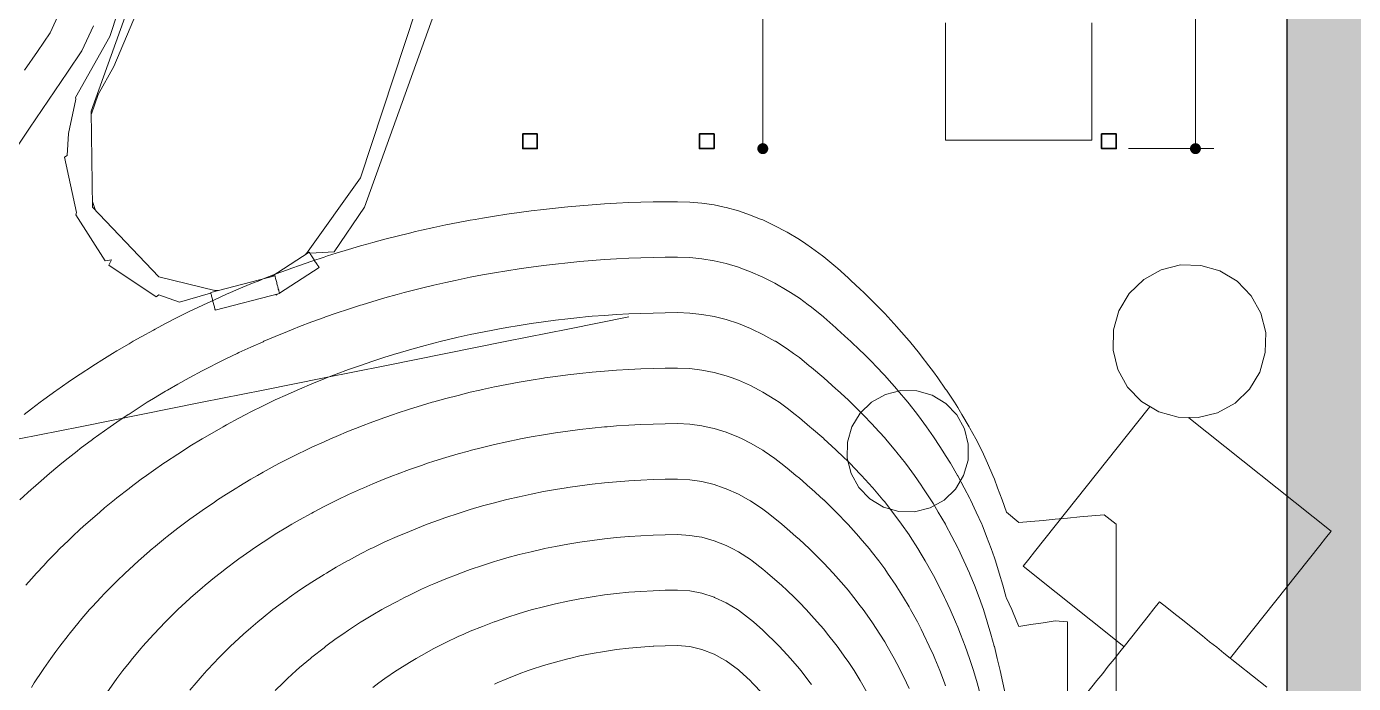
# Model space of a CAD drawing. Header units: millimetres. Extents: x -31757 to 121236, y -27283 to 63658.
# Drawn here: x 65897 to 76784, y 21498 to 26884 of the extents above; entities that cross this region are included whole.
import ezdxf

# ---------------------------------------------------------------- set-up
doc = ezdxf.new("R2010")
doc.units = ezdxf.units.MM
for name, color, linetype, lineweight in [('04_切断（機械室などの塊）', 7, 'Continuous', 35), ('10_見えがかり', 7, 'Continuous', 13), ('30_敷地・外構', 8, 'Continuous', 9), ('50_寸法', 3, 'Continuous', 9)]:
    doc.layers.add(name, color=color, linetype=linetype, lineweight=lineweight)

msp = doc.modelspace()

# ---------------------------------------------------------------- hatches: boundary and pattern name
at = {"layer": '30_敷地・外構'}
msp.add_hatch(color=8, dxfattribs=at).paths.add_polyline_path([(13241, 12904), (13242, 907), (600, 908), (600, 58800), (83500, 58800), (83500, 903), (76239, 903), (76243, 56906), (43237, 56910)])
at = {"layer": '50_寸法'}
for points in [[(71973, 25855), (71967, 25848), (71960, 25843), (71952, 25840), (71943, 25838), (71934, 25838), (71925, 25840), (71917, 25843), (71910, 25848), (71904, 25854), (71899, 25861), (71895, 25869), (71893, 25878), (71893, 25887), (71895, 25895), (71898, 25903), (71903, 25911), (71909, 25917), (71916, 25922), (71924, 25926), (71933, 25928), (71942, 25928), (71950, 25926), (71958, 25923), (71966, 25918), (71972, 25912), (71977, 25905), (71981, 25897), (71983, 25888), (71983, 25879), (71981, 25870), (71978, 25862)], [(75523, 25855), (75517, 25848), (75510, 25843), (75502, 25840), (75493, 25838), (75484, 25838), (75475, 25839), (75467, 25843), (75460, 25847), (75454, 25854), (75449, 25861), (75445, 25869), (75443, 25878), (75443, 25886), (75445, 25895), (75448, 25903), (75453, 25911), (75459, 25917), (75466, 25922), (75474, 25925), (75483, 25927), (75492, 25927), (75500, 25926), (75508, 25923), (75516, 25918), (75522, 25912), (75527, 25904), (75531, 25896), (75533, 25888), (75533, 25879), (75531, 25870), (75528, 25862)]]:
    msp.add_hatch(color=7, dxfattribs=at).paths.add_polyline_path(points)

# ---------------------------------------------------------------- linework, layer by layer
at = {"layer": '04_切断（機械室などの塊）'}
for points in [[(70088, 25998), (70088, 25993), (70088, 25988), (70088, 25983), (70088, 25978), (70088, 25973), (70088, 25968), (70088, 25963), (70088, 25958), (70088, 25953), (70088, 25948), (70088, 25943), (70088, 25938), (70088, 25933), (70088, 25928), (70088, 25923), (70088, 25918), (70088, 25913), (70088, 25908), (70088, 25903), (70088, 25898), (70088, 25893), (70088, 25888), (70088, 25883), (70083, 25883), (70078, 25883), (70073, 25883), (70068, 25883), (70063, 25883), (70058, 25883), (70053, 25883), (70048, 25883), (70043, 25883), (70038, 25883), (70033, 25883), (70028, 25883), (70023, 25883), (70018, 25883), (70013, 25883), (70008, 25883), (70003, 25883), (69998, 25883), (69993, 25883), (69988, 25883), (69983, 25883), (69978, 25883), (69973, 25883), (69968, 25883), (69968, 25888), (69968, 25893), (69968, 25898), (69968, 25903), (69968, 25908), (69968, 25913), (69968, 25918), (69968, 25923), (69968, 25928), (69968, 25933), (69968, 25938), (69968, 25943), (69968, 25948), (69968, 25953), (69968, 25958), (69968, 25963), (69968, 25968), (69968, 25973), (69968, 25978), (69968, 25983), (69968, 25988), (69968, 25993), (69968, 25998), (69968, 26003), (69973, 26003), (69978, 26003), (69983, 26003), (69988, 26003), (69993, 26003), (69998, 26003), (70003, 26003), (70008, 26003), (70013, 26003), (70018, 26003), (70023, 26003), (70028, 26003), (70033, 26003), (70038, 26003), (70043, 26003), (70048, 26003), (70053, 26003), (70058, 26003), (70063, 26003), (70068, 26003), (70073, 26003), (70078, 26003), (70083, 26003), (70088, 26003), (70088, 25998)], [(71538, 25998), (71538, 25993), (71538, 25988), (71538, 25983), (71538, 25978), (71538, 25973), (71538, 25968), (71538, 25963), (71538, 25958), (71538, 25953), (71538, 25948), (71538, 25943), (71538, 25938), (71538, 25933), (71538, 25928), (71538, 25923), (71538, 25918), (71538, 25913), (71538, 25908), (71538, 25903), (71538, 25898), (71538, 25893), (71538, 25888), (71538, 25883), (71533, 25883), (71528, 25883), (71523, 25883), (71518, 25883), (71513, 25883), (71508, 25883), (71503, 25883), (71498, 25883), (71493, 25883), (71488, 25883), (71483, 25883), (71478, 25883), (71473, 25883), (71468, 25883), (71463, 25883), (71458, 25883), (71453, 25883), (71448, 25883), (71443, 25883), (71438, 25883), (71433, 25883), (71428, 25883), (71423, 25883), (71418, 25883), (71418, 25888), (71418, 25893), (71418, 25898), (71418, 25903), (71418, 25908), (71418, 25913), (71418, 25918), (71418, 25923), (71418, 25928), (71418, 25933), (71418, 25938), (71418, 25943), (71418, 25948), (71418, 25953), (71418, 25958), (71418, 25963), (71418, 25968), (71418, 25973), (71418, 25978), (71418, 25983), (71418, 25988), (71418, 25993), (71418, 25998), (71418, 26003), (71423, 26003), (71428, 26003), (71433, 26003), (71438, 26003), (71443, 26003), (71448, 26003), (71453, 26003), (71458, 26003), (71463, 26003), (71468, 26003), (71473, 26003), (71478, 26003), (71483, 26003), (71488, 26003), (71493, 26003), (71498, 26003), (71503, 26003), (71508, 26003), (71513, 26003), (71518, 26003), (71523, 26003), (71528, 26003), (71533, 26003), (71538, 26003), (71538, 25998)], [(74838, 25998), (74838, 25993), (74838, 25988), (74838, 25983), (74838, 25978), (74838, 25973), (74838, 25968), (74838, 25963), (74838, 25958), (74838, 25953), (74838, 25948), (74838, 25943), (74838, 25938), (74838, 25933), (74838, 25928), (74838, 25923), (74838, 25918), (74838, 25913), (74838, 25908), (74838, 25903), (74838, 25898), (74838, 25893), (74838, 25888), (74838, 25883), (74833, 25883), (74828, 25883), (74823, 25883), (74818, 25883), (74813, 25883), (74808, 25883), (74803, 25883), (74798, 25883), (74793, 25883), (74788, 25883), (74783, 25883), (74778, 25883), (74773, 25883), (74768, 25883), (74763, 25883), (74758, 25883), (74753, 25883), (74748, 25883), (74743, 25883), (74738, 25883), (74733, 25883), (74728, 25883), (74723, 25883), (74718, 25883), (74718, 25887), (74718, 25893), (74718, 25897), (74718, 25903), (74718, 25907), (74718, 25913), (74718, 25917), (74718, 25923), (74718, 25927), (74718, 25933), (74718, 25937), (74718, 25943), (74718, 25947), (74718, 25953), (74718, 25957), (74718, 25963), (74718, 25967), (74718, 25973), (74718, 25977), (74718, 25983), (74718, 25987), (74718, 25993), (74718, 25997), (74718, 26003), (74722, 26003), (74728, 26003), (74732, 26003), (74738, 26003), (74742, 26003), (74748, 26003), (74752, 26003), (74758, 26003), (74762, 26003), (74768, 26003), (74772, 26003), (74778, 26003), (74782, 26003), (74788, 26003), (74792, 26003), (74798, 26003), (74802, 26003), (74808, 26003), (74812, 26003), (74818, 26003), (74822, 26003), (74828, 26003), (74832, 26003), (74838, 26003), (74838, 25998)]]:
    msp.add_lwpolyline(points, dxfattribs=at)
at = {"layer": '10_見えがかり'}
for points in [[(68010, 30433), (68010, 30461), (68420, 30651), (68456, 30615), (68459, 30662), (68940, 30669), (69171, 30613), (69175, 30599), (69377, 30484), (69566, 30343), (69588, 30344), (69858, 29967), (69823, 29936), (69870, 29942), (69941, 29479), (69978, 29465), (69424, 27502), (68669, 25403), (68422, 25037), (68224, 25025)], [(68194, 25023), (68193, 25023), (68638, 25643), (69639, 28678), (69753, 29788), (69253, 30387), (68693, 30518), (67979, 30217), (67438, 29008), (66428, 26191), (66438, 25403), (66983, 24833), (67454, 24717)], [(67407, 24698), (67153, 24624), (66982, 24683), (66960, 24669), (66571, 24928), (66593, 24971), (66541, 24962), (66302, 25339), (66307, 25358), (66208, 25813), (66230, 25827), (66241, 26006), (66302, 26289), (66300, 26301), (66580, 26803), (67653, 30064), (67688, 30096), (67684, 30120), (68010, 30433)], [(66430, 26167), (66485, 26326), (66613, 26556), (66798, 26995), (67238, 28379), (67421, 28956)], [(74638, 26915), (74638, 26828), (74638, 26740), (74638, 26653), (74638, 26565), (74638, 26478), (74638, 26390), (74638, 26303), (74638, 26215), (74638, 26128), (74638, 26040), (74638, 25953), (74538, 25953), (74438, 25953), (74338, 25953), (74238, 25953), (74138, 25953), (74038, 25953), (73838, 25953), (73738, 25953), (73638, 25953), (73538, 25953), (73438, 25953), (73438, 26040), (73438, 26128), (73438, 26215), (73438, 26303), (73438, 26390), (73438, 26478), (73438, 26653), (73438, 26740), (73438, 26828), (73438, 26915)], [(66447, 26891), (66351, 26684), (66234, 26510), (66130, 26357), (66025, 26203), (65921, 26050), (65817, 25896)], [(66459, 25384), (66439, 25449)], [(67903, 24832), (68215, 25035), (68216, 25034), (68217, 25033), (68218, 25030), (68220, 25028), (68221, 25027), (68224, 25022), (68227, 25016), (68232, 25010), (68236, 25003), (68241, 24995), (68246, 24987), (68251, 24979), (68256, 24972), (68261, 24964), (68266, 24956), (68271, 24949), (68276, 24941), (68281, 24934), (68285, 24927), (68289, 24922), (68292, 24917), (68294, 24913), (68296, 24911), (68297, 24909), (68297, 24909), (67973, 24699)], [(68191, 25022), (68189, 25020)], [(67431, 24612), (67429, 24621), (67427, 24630), (67424, 24639), (67423, 24646), (67422, 24648), (67420, 24657), (67418, 24666), (67415, 24674), (67414, 24682), (67412, 24688), (67410, 24694), (67409, 24698), (67409, 24701), (67408, 24702), (67408, 24703), (67935, 24839), (67936, 24839), (67936, 24837), (67937, 24834), (67938, 24829), (67939, 24824), (67941, 24817), (67943, 24810), (67945, 24802), (67947, 24793), (67950, 24784), (67950, 24782), (67952, 24775), (67954, 24766), (67956, 24757), (67958, 24752), (67959, 24748), (67961, 24739), (67963, 24731), (67966, 24722), (67967, 24715), (67969, 24708), (67971, 24703), (67972, 24699), (67972, 24696), (67973, 24694), (67973, 24694), (67445, 24558), (67445, 24558), (67445, 24560), (67444, 24563), (67443, 24567), (67442, 24572), (67440, 24579), (67438, 24586), (67436, 24595), (67434, 24603), (67432, 24609), (67431, 24612), (67431, 24612)], [(75207, 24889), (75366, 24929), (75531, 24926), (75689, 24880), (75830, 24796), (75944, 24677), (76024, 24534), (76064, 24374), (76061, 24210), (76016, 24051), (75931, 23910), (75813, 23796), (75669, 23716), (75509, 23677), (75345, 23680), (75187, 23725), (75046, 23810), (74931, 23928), (74852, 24072), (74812, 24231), (74815, 24396), (74860, 24554), (74945, 24695), (75063, 24809), (75207, 24889)], [(67472, 24721), (67439, 24723)], [(67954, 24686), (67946, 24681), (67945, 24682), (67945, 24683), (67944, 24684)], [(72830, 23804), (72945, 23868), (73071, 23899), (73202, 23897), (73327, 23861), (73439, 23794), (73529, 23700), (73593, 23586), (73624, 23459), (73622, 23329), (73586, 23203), (73519, 23092), (73425, 23001), (73311, 22938), (73184, 22906), (73054, 22908), (72928, 22944), (72817, 23012), (72726, 23105), (72663, 23220), (72631, 23346), (72633, 23477), (72669, 23602), (72737, 23714), (72830, 23804)], [(74900, 21801), (74073, 22459), (74120, 22517), (74166, 22576), (75100, 23750)], [(75100, 23750), (75113, 23766)], [(75434, 23676), (76602, 22747), (76556, 22688), (76509, 22629), (75775, 21707)], [(74587, 21404), (74680, 21522), (74727, 21580), (74773, 21639), (74820, 21698), (74867, 21756), (74913, 21815), (75100, 22050), (75147, 22109), (75194, 22167), (75252, 22121), (75311, 22074), (75370, 22027), (75546, 21887), (75604, 21840), (75663, 21794), (75722, 21747), (76074, 21467)]]:
    msp.add_lwpolyline(points, dxfattribs=at)
at = {"layer": '30_敷地・外構'}
for points in [[(13241, 12904), (13242, 907), (600, 908), (600, 58800), (83500, 58800), (83500, 903), (76239, 903), (76243, 56906), (43237, 56910), (13241, 12904)], [(76240, 56903), (76236, 900), (13245, 904), (13244, 12903), (43238, 56907), (76240, 56903)], [(66167, 26999), (66090, 26832), (65986, 26679), (65881, 26525)], [(65878, 23703), (65938, 23749), (66009, 23803), (66038, 23825), (66138, 23897), (66146, 23903), (66238, 23967), (66290, 24003), (66338, 24035), (66438, 24100), (66442, 24103), (66538, 24163), (66602, 24203), (66638, 24224), (66738, 24283), (66772, 24303), (66838, 24340), (66938, 24395), (66952, 24403), (67038, 24449), (67138, 24500), (67144, 24503), (67238, 24550), (67338, 24598), (67349, 24603), (67438, 24644), (67538, 24689), (67570, 24703), (67638, 24732), (67738, 24774), (67810, 24803), (67838, 24814), (67938, 24853), (68038, 24890), (68074, 24903), (68138, 24926), (68238, 24961), (68338, 24994), (68366, 25003), (68438, 25026), (68538, 25056), (68638, 25086), (68699, 25103), (68738, 25114), (68838, 25141), (68938, 25166), (69038, 25191), (69089, 25203), (69138, 25214), (69238, 25236), (69338, 25257), (69438, 25277), (69538, 25296), (69578, 25303), (69638, 25313), (69738, 25330), (69838, 25345), (69938, 25359), (70038, 25373), (70138, 25385), (70238, 25396), (70310, 25403), (70338, 25406), (70438, 25415), (70538, 25422), (70638, 25429), (70738, 25435), (70838, 25440), (70938, 25443), (71038, 25446), (71138, 25447), (71238, 25448), (71338, 25445), (71438, 25436), (71538, 25421), (71621, 25403), (71638, 25399), (71738, 25372), (71838, 25338), (71925, 25303), (71938, 25298), (72038, 25251), (72128, 25203), (72138, 25198), (72238, 25138), (72290, 25103), (72338, 25070), (72428, 25003), (72438, 24996), (72538, 24913), (72550, 24903), (72638, 24824), (72660, 24803), (72738, 24730), (72766, 24703), (72838, 24632), (72867, 24603), (72938, 24530), (72963, 24503), (73038, 24422), (73054, 24403), (73138, 24307), (73141, 24303), (73223, 24203), (73238, 24185), (73301, 24103), (73338, 24054), (73374, 24003), (73438, 23912), (73444, 23903), (73510, 23803), (73538, 23759), (73572, 23703), (73631, 23603), (73638, 23591), (73685, 23503), (73737, 23403), (73738, 23401), (73782, 23303), (73825, 23203), (73838, 23173), (73865, 23103), (73902, 23003), (73937, 22903), (73938, 22902), (74038, 22817), (74138, 22826), (74238, 22835), (74338, 22845), (74438, 22854), (74538, 22863), (74638, 22871), (74738, 22880), (74838, 22803), (74838, 22703), (74838, 22603), (74838, 22503), (74838, 22403), (74838, 22303), (74838, 22203), (74838, 22103), (74838, 22003), (74838, 21903), (74838, 21803), (74838, 21703), (74838, 21603), (74838, 21503), (74838, 21403)], [(65843, 23003), (65938, 23091), (65952, 23103), (66038, 23179), (66066, 23203), (66138, 23264), (66186, 23303), (66238, 23345), (66312, 23403), (66338, 23423), (66438, 23498), (66444, 23503), (66538, 23570), (66584, 23603), (66638, 23640), (66732, 23703), (66738, 23707), (66838, 23771), (66888, 23803), (66938, 23834), (67038, 23893), (67054, 23903), (67138, 23951), (67231, 24003), (67238, 24007), (67338, 24060), (67420, 24103), (67438, 24112), (67538, 24162), (67624, 24203), (67638, 24210), (67738, 24256), (67838, 24300), (67844, 24303), (67938, 24343), (68038, 24384), (68085, 24403), (68138, 24424), (68238, 24462), (68338, 24498), (68351, 24503), (68438, 24533), (68538, 24567), (68638, 24599), (68650, 24603), (68738, 24630), (68838, 24659), (68938, 24687), (68996, 24703), (69038, 24714), (69138, 24739), (69238, 24763), (69338, 24786), (69415, 24803), (69438, 24808), (69538, 24828), (69638, 24847), (69738, 24865), (69838, 24882), (69938, 24897), (69978, 24903), (70038, 24911), (70138, 24924), (70238, 24936), (70338, 24947), (70438, 24957), (70538, 24965), (70638, 24973), (70738, 24979), (70838, 24984), (70938, 24988), (71038, 24991), (71138, 24992), (71238, 24993), (71338, 24990), (71438, 24980), (71538, 24963), (71638, 24940), (71738, 24910), (71759, 24903), (71838, 24874), (71938, 24830), (71992, 24803), (72038, 24780), (72138, 24721), (72166, 24703), (72238, 24656), (72310, 24603), (72338, 24582), (72435, 24503), (72438, 24500), (72538, 24413), (72549, 24403), (72638, 24322), (72658, 24303), (72738, 24227), (72763, 24203), (72838, 24128), (72862, 24103), (72938, 24023), (72956, 24003), (73038, 23911), (73044, 23903), (73128, 23803), (73138, 23791), (73206, 23703), (73238, 23661), (73280, 23603), (73338, 23521), (73350, 23503), (73415, 23403), (73438, 23368), (73477, 23303), (73536, 23203), (73538, 23200), (73591, 23103), (73638, 23014), (73643, 23003), (73690, 22903), (73735, 22803), (73738, 22797), (73774, 22703), (73811, 22603), (73838, 22529), (73846, 22503), (73878, 22403), (73907, 22303), (73936, 22203), (73938, 22196), (73980, 22103), (74022, 22003), (74038, 21964), (74138, 21980), (74238, 21995), (74287, 22003), (74338, 22010), (74438, 22003), (74438, 21903), (74438, 21803), (74438, 21703), (74438, 21603), (74438, 21503), (74438, 21403)], [(65838, 23503), (66338, 23603), (66838, 23703), (67338, 23803), (67838, 23903), (68338, 24003), (68838, 24103), (69338, 24203), (69838, 24303), (70338, 24403), (70838, 24503)], [(65892, 22303), (65938, 22355), (65980, 22403), (66038, 22465), (66073, 22503), (66138, 22569), (66171, 22603), (66238, 22668), (66275, 22703), (66338, 22762), (66383, 22803), (66438, 22851), (66498, 22903), (66538, 22937), (66618, 23003), (66638, 23019), (66738, 23097), (66746, 23103), (66838, 23172), (66881, 23203), (66938, 23244), (67024, 23303), (67038, 23313), (67138, 23379), (67176, 23403), (67238, 23442), (67338, 23503), (67338, 23503), (67438, 23562), (67511, 23603), (67538, 23618), (67638, 23672), (67697, 23703), (67738, 23724), (67838, 23774), (67898, 23803), (67938, 23822), (68038, 23868), (68118, 23903), (68138, 23912), (68238, 23954), (68338, 23995), (68359, 24003), (68438, 24034), (68538, 24071), (68629, 24103), (68638, 24106), (68738, 24140), (68838, 24173), (68936, 24203), (68938, 24203), (69038, 24233), (69138, 24261), (69238, 24287), (69301, 24303), (69338, 24312), (69438, 24336), (69538, 24358), (69638, 24379), (69738, 24398), (69763, 24403), (69838, 24417), (69938, 24433), (70038, 24449), (70138, 24463), (70238, 24476), (70338, 24488), (70438, 24499), (70484, 24503), (70538, 24508), (70638, 24516), (70738, 24523), (70838, 24528), (70938, 24532), (71038, 24535), (71138, 24537), (71238, 24538), (71338, 24534), (71438, 24524), (71538, 24506), (71549, 24503), (71638, 24481), (71738, 24448), (71838, 24408), (71849, 24403), (71938, 24360), (72038, 24305), (72041, 24303), (72138, 24241), (72191, 24203), (72238, 24169), (72319, 24103), (72338, 24088), (72438, 24003), (72438, 24003), (72538, 23914), (72550, 23903), (72638, 23822), (72657, 23803), (72738, 23724), (72759, 23703), (72838, 23621), (72855, 23603), (72938, 23511), (72945, 23503), (73029, 23403), (73038, 23392), (73108, 23303), (73138, 23264), (73182, 23203), (73238, 23124), (73252, 23103), (73317, 23003), (73338, 22970), (73378, 22903), (73436, 22803), (73438, 22800), (73489, 22703), (73538, 22609), (73541, 22603), (73588, 22503), (73634, 22403), (73638, 22394), (73674, 22303), (73713, 22203), (73738, 22135), (73748, 22103), (73779, 22003), (73809, 21903), (73837, 21803), (73838, 21801), (73862, 21703), (73885, 21603), (73907, 21503), (73928, 21403)], [(65938, 21465), (65961, 21503), (66027, 21603), (66038, 21619), (66096, 21703), (66138, 21761), (66169, 21803), (66238, 21892), (66247, 21903), (66329, 22003), (66338, 22014), (66415, 22103), (66438, 22128), (66507, 22203), (66538, 22235), (66604, 22303), (66638, 22337), (66706, 22403), (66738, 22432), (66815, 22503), (66838, 22523), (66930, 22603), (66938, 22610), (67038, 22692), (67051, 22703), (67138, 22770), (67181, 22803), (67238, 22845), (67318, 22903), (67338, 22917), (67438, 22985), (67465, 23003), (67538, 23050), (67623, 23103), (67638, 23112), (67738, 23172), (67792, 23203), (67838, 23229), (67938, 23284), (67974, 23303), (68038, 23336), (68138, 23386), (68173, 23403), (68238, 23434), (68338, 23479), (68391, 23503), (68438, 23523), (68538, 23565), (68633, 23603), (68638, 23605), (68738, 23643), (68838, 23679), (68908, 23703), (68938, 23713), (69038, 23746), (69138, 23777), (69226, 23803), (69238, 23806), (69338, 23834), (69438, 23860), (69538, 23885), (69617, 23903), (69638, 23908), (69738, 23929), (69838, 23949), (69938, 23968), (70038, 23985), (70138, 24001), (70151, 24003), (70238, 24015), (70338, 24028), (70438, 24040), (70538, 24050), (70638, 24059), (70738, 24066), (70838, 24072), (70938, 24077), (71038, 24080), (71138, 24082), (71238, 24083), (71338, 24079), (71438, 24067), (71538, 24048), (71638, 24020), (71686, 24003), (71738, 23984), (71838, 23940), (71909, 23903), (71938, 23887), (72038, 23826), (72071, 23803), (72138, 23755), (72204, 23703), (72238, 23675), (72325, 23603), (72338, 23592), (72438, 23505), (72440, 23503), (72538, 23414), (72549, 23403), (72638, 23317), (72652, 23303), (72738, 23215), (72749, 23203), (72838, 23105), (72840, 23103), (72924, 23003), (72938, 22987), (73003, 22903), (73038, 22857), (73077, 22803), (73138, 22716), (73146, 22703), (73210, 22603), (73238, 22559), (73271, 22503), (73327, 22403), (73338, 22384), (73379, 22303), (73429, 22203), (73438, 22185), (73475, 22103), (73519, 22003), (73538, 21958), (73560, 21903), (73598, 21803), (73634, 21703), (73638, 21693), (73666, 21603), (73696, 21503), (73724, 21403)], [(66543, 21403), (66613, 21503), (66638, 21537), (66687, 21603), (66738, 21667), (66767, 21703), (66838, 21787), (66851, 21803), (66938, 21900), (66941, 21903), (67036, 22003), (67038, 22004), (67138, 22103), (67138, 22103), (67238, 22195), (67246, 22203), (67338, 22283), (67362, 22303), (67438, 22366), (67485, 22403), (67538, 22444), (67616, 22503), (67638, 22519), (67738, 22589), (67758, 22603), (67838, 22657), (67910, 22703), (67938, 22721), (68038, 22782), (68074, 22803), (68138, 22840), (68238, 22895), (68252, 22903), (68338, 22948), (68438, 22998), (68448, 23003), (68538, 23046), (68638, 23091), (68665, 23103), (68738, 23134), (68838, 23175), (68908, 23203), (68938, 23214), (69038, 23251), (69138, 23286), (69188, 23303), (69238, 23319), (69338, 23350), (69438, 23380), (69522, 23403), (69538, 23407), (69638, 23433), (69738, 23457), (69838, 23480), (69938, 23500), (69951, 23503), (70038, 23519), (70138, 23537), (70238, 23553), (70338, 23567), (70438, 23580), (70538, 23591), (70638, 23601), (70660, 23603), (70738, 23609), (70838, 23616), (70938, 23621), (71038, 23625), (71138, 23627), (71238, 23628), (71338, 23624), (71438, 23611), (71473, 23603), (71538, 23589), (71638, 23558), (71738, 23518), (71769, 23503), (71838, 23469), (71938, 23410), (71949, 23403), (72038, 23341), (72087, 23303), (72138, 23263), (72210, 23203), (72238, 23180), (72327, 23103), (72338, 23093), (72437, 23003), (72438, 23002), (72538, 22905), (72540, 22903), (72637, 22803), (72638, 22802), (72727, 22703), (72738, 22690), (72810, 22603), (72838, 22569), (72889, 22503), (72938, 22437), (72962, 22403), (73030, 22303), (73038, 22291), (73092, 22203), (73138, 22127), (73151, 22103), (73206, 22003), (73238, 21942), (73257, 21903), (73304, 21803), (73338, 21729), (73349, 21703), (73390, 21603), (73429, 21503), (73438, 21479)], [(67238, 21442), (67288, 21503), (67338, 21560), (67376, 21603), (67438, 21670), (67469, 21703), (67538, 21772), (67570, 21803), (67638, 21866), (67678, 21903), (67738, 21955), (67794, 22003), (67838, 22039), (67919, 22103), (67938, 22118), (68038, 22192), (68053, 22203), (68138, 22262), (68199, 22303), (68238, 22328), (68338, 22391), (68358, 22403), (68438, 22450), (68531, 22503), (68538, 22507), (68638, 22560), (68723, 22603), (68738, 22610), (68838, 22658), (68938, 22703), (68938, 22703), (69038, 22745), (69138, 22786), (69183, 22803), (69238, 22823), (69338, 22859), (69438, 22892), (69471, 22903), (69538, 22924), (69638, 22953), (69738, 22980), (69826, 23003), (69838, 23006), (69938, 23029), (70038, 23051), (70138, 23071), (70238, 23089), (70326, 23103), (70338, 23105), (70438, 23119), (70538, 23132), (70638, 23143), (70738, 23152), (70838, 23160), (70938, 23165), (71038, 23170), (71138, 23172), (71238, 23173), (71338, 23168), (71438, 23153), (71538, 23129), (71614, 23103), (71638, 23094), (71738, 23050), (71822, 23003), (71838, 22994), (71938, 22927), (71970, 22903), (72038, 22849), (72094, 22803), (72138, 22766), (72210, 22703), (72238, 22678), (72319, 22603), (72338, 22585), (72420, 22503), (72438, 22485), (72515, 22403), (72538, 22378), (72603, 22303), (72638, 22262), (72685, 22203), (72738, 22135), (72762, 22103), (72833, 22003), (72838, 21996), (72898, 21903), (72938, 21839), (72959, 21803), (73015, 21703), (73038, 21661), (73067, 21603), (73116, 21503), (73138, 21456)], [(67938, 21439), (68002, 21503), (68038, 21537), (68109, 21603), (68138, 21628), (68226, 21703), (68238, 21712), (68338, 21791), (68353, 21803), (68438, 21865), (68492, 21903), (68538, 21934), (68638, 21999), (68643, 22003), (68738, 22060), (68812, 22103), (68838, 22118), (68938, 22171), (68999, 22203), (69038, 22222), (69138, 22270), (69212, 22303), (69238, 22314), (69338, 22356), (69438, 22395), (69459, 22403), (69538, 22432), (69638, 22466), (69738, 22497), (69757, 22503), (69838, 22527), (69938, 22554), (70038, 22578), (70138, 22601), (70146, 22603), (70238, 22622), (70338, 22640), (70438, 22657), (70538, 22671), (70638, 22684), (70738, 22694), (70838, 22703), (70841, 22703), (70938, 22709), (71038, 22714), (71138, 22717), (71238, 22718), (71338, 22712), (71395, 22703), (71438, 22696), (71538, 22668), (71638, 22628), (71688, 22603), (71738, 22577), (71838, 22513), (71851, 22503), (71938, 22436), (71977, 22403), (72038, 22351), (72091, 22303), (72138, 22260), (72197, 22203), (72238, 22162), (72294, 22103), (72338, 22056), (72385, 22003), (72438, 21942), (72470, 21903), (72538, 21817), (72548, 21803), (72620, 21703), (72638, 21678), (72687, 21603), (72738, 21522), (72749, 21503), (72806, 21403)], [(68738, 21465), (68789, 21503), (68838, 21538), (68932, 21603), (68938, 21607), (69038, 21670), (69094, 21703), (69138, 21728), (69238, 21783), (69276, 21803), (69338, 21834), (69438, 21882), (69486, 21903), (69538, 21926), (69638, 21966), (69735, 22003), (69738, 22004), (69838, 22039), (69938, 22071), (70038, 22100), (70048, 22103), (70138, 22127), (70238, 22151), (70338, 22172), (70438, 22192), (70504, 22203), (70538, 22209), (70638, 22223), (70738, 22235), (70838, 22245), (70938, 22253), (71038, 22258), (71138, 22262), (71238, 22263), (71338, 22256), (71438, 22237), (71538, 22205), (71542, 22203), (71638, 22159), (71730, 22103), (71738, 22098), (71838, 22023), (71861, 22003), (71938, 21934), (71971, 21903), (72038, 21838), (72072, 21803), (72138, 21732), (72164, 21703), (72238, 21617), (72249, 21603), (72327, 21503), (72338, 21488)], [(69738, 21493), (69759, 21503), (69838, 21536), (69938, 21576), (70013, 21603), (70038, 21612), (70138, 21644), (70238, 21673), (70338, 21700), (70352, 21703), (70438, 21723), (70538, 21743), (70638, 21760), (70738, 21775), (70838, 21787), (70938, 21796), (71038, 21803), (71044, 21803), (71138, 21807), (71238, 21808), (71303, 21803), (71338, 21800), (71438, 21777), (71538, 21738), (71602, 21703), (71638, 21683), (71738, 21610), (71745, 21603), (71838, 21518), (71852, 21503), (71938, 21413)]]:
    msp.add_lwpolyline(points, dxfattribs=at)
at = {"layer": '50_寸法'}
for points in [[(71938, 36303), (71938, 25883)], [(75488, 30503), (75488, 25883)], [(74938, 25883), (75638, 25883)]]:
    msp.add_lwpolyline(points, dxfattribs=at)

doc.saveas('drawing.dxf')
